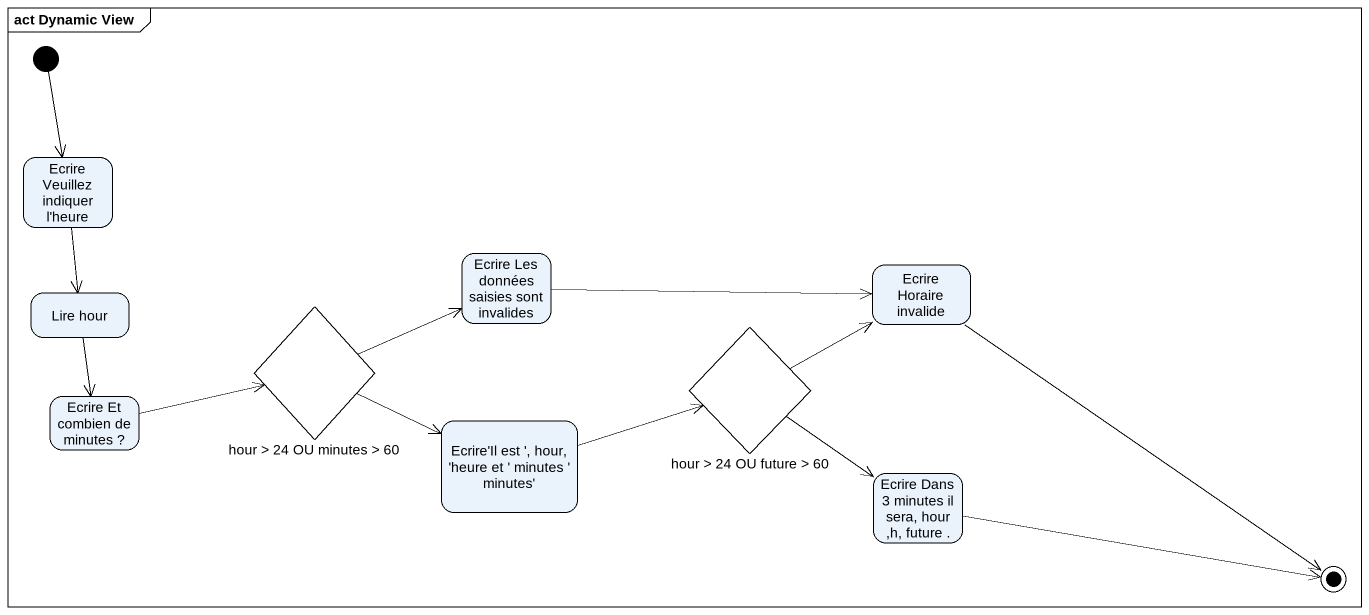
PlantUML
@startuml
mainframe act Dynamic View
hide empty description
state "Ecrire Veuillez indiquer l'heure" as Ecrire_Veuillez_indiquer_l
state "Lire hour" as Lire_hour
state "Ecrire Les données saisies sont invalides" as Ecrire_Les_données_saisies
state "Ecrire Horaire invalide" as Ecrire_Horaire_invalide
state "hour > 24 OU minutes > 60" as hour_24_OU_minutes_60 <<choice>>
state "hour > 24 OU future > 60" as hour_24_OU_future_60 <<choice>>
state "Ecrire Et combien de minutes ?" as Ecrire_Et_combien_de_minutes
state "Ecrire'Il est ', hour, 'heure et ' minutes ' minutes'" as Ecrire_Il_est_hour_heure_et
state "Ecrire Dans 3 minutes il sera, hour ,h, future ." as Ecrire_Dans_3_minutes_il
[*] --> Ecrire_Veuillez_indiquer_l
Ecrire_Veuillez_indiquer_l --> Lire_hour
Lire_hour --> Ecrire_Et_combien_de_minutes
Ecrire_Les_données_saisies -right-> Ecrire_Horaire_invalide
hour_24_OU_minutes_60 -right-> Ecrire_Les_données_saisies
hour_24_OU_minutes_60 -right-> Ecrire_Il_est_hour_heure_et
hour_24_OU_future_60 -right-> Ecrire_Horaire_invalide
hour_24_OU_future_60 --> Ecrire_Dans_3_minutes_il
Ecrire_Et_combien_de_minutes -right-> hour_24_OU_minutes_60
Ecrire_Il_est_hour_heure_et -right-> hour_24_OU_future_60
Ecrire_Horaire_invalide --> [*]
Ecrire_Dans_3_minutes_il -right-> [*]
@enduml
